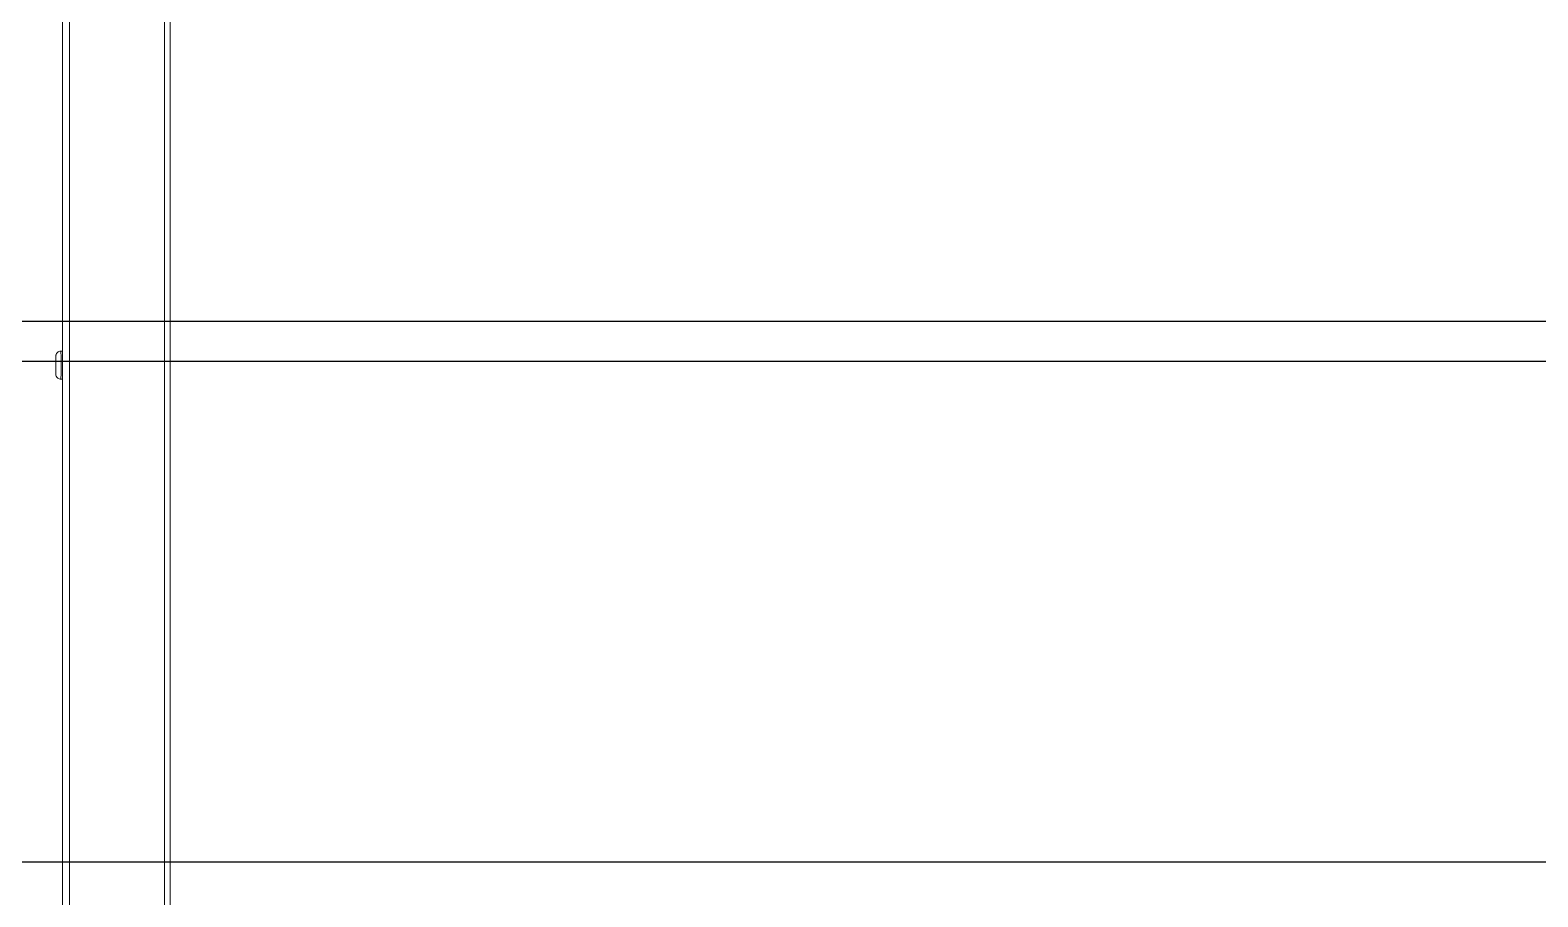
# Model space of a CAD drawing. Extents: x -76427 to 292734, y -42117 to 131250.
# Drawn here: x 11684 to 12437, y -37742 to -37309 of the extents above; entities that cross this region are included whole.
import ezdxf
from ezdxf.xclip import XClip

# ---------------------------------------------------------------- set-up
doc = ezdxf.new("R2010")
doc.units = 0
doc.header["$LTSCALE"] = 10
doc.header["$XCLIPFRAME"] = 2
for name, color, linetype in [('TPH12-SEC-@E$0$KABE1', 252, 'Continuous'), ('TPH12-SEC-@E$0$KABE3', 252, 'Continuous'), ('TPH12-SEC-@E$0$SIAGE1', 252, 'Continuous')]:
    doc.layers.add(name, color=color, linetype=linetype)
doc.layers.add('XFM7P10PV$0$PV-EQ(50K)', color=252, linetype='Continuous', lineweight=9)
doc.layers.add('XFM7P10PV-200K$0$PV-EQ(50K)', color=22, linetype='Continuous', lineweight=9)

# ---------------------------------------------------------------- blocks, each defined once
blk = doc.blocks.new('TPH12-SEC-@E')
at = {"layer": 'TPH12-SEC-@E$0$KABE1'}
blk.add_line((38500, 384830), (46900, 384830), dxfattribs=at)
at = {"layer": 'TPH12-SEC-@E$0$KABE3'}
blk.add_line((37720, 385080), (47650, 385080), dxfattribs=at)
at = {"layer": 'TPH12-SEC-@E$0$SIAGE1'}
blk.add_line((37700, 385100), (47650, 385100), dxfattribs=at)
blk = doc.blocks.new('XFM7P10PV-200K$0$A$Cf6a59fa3')
for p, q in [((55.4, 174.32), (55.4, 1891.68)), ((58.15, 1890.25), (58.15, 175.75)), ((4.45, 1849.5), (4.45, 216.5)), ((7.95, 1849.5), (7.95, 216.5)), ((1.02, 1293), (1.03, 1295.5)), ((1.03, 1295.5), (1.06, 1295.5)), ((1.06, 1295.5), (1.07, 1293)), ((3.61, 1300), (4.45, 1300)), ((1.03, 1290.5), (1.02, 1293)), ((1.07, 1293), (1.02, 1293)), ((1.06, 1290.5), (1.03, 1290.5)), ((1.07, 1293), (1.06, 1290.5)), ((3.61, 1286), (4.45, 1286))]:
    blk.add_line(p, q)
blk.add_ellipse((1.05, 1293), major_axis=(0, -4.44), ratio=0.009202)
blk.add_ellipse((3.61, 1293), major_axis=(0, -7), ratio=0.009202, start_param=0, end_param=3.141593)
blk.add_open_spline([(3.61, 1286), (3.33, 1286), (3.05, 1286.05), (2.53, 1286.22), (2.28, 1286.35), (1.85, 1286.68), (1.65, 1286.88), (1.35, 1287.33), (1.23, 1287.58), (1.12, 1287.94), (1.09, 1288.06), (1.07, 1288.2), (1.06, 1288.24), (1.06, 1288.31), (1.05, 1288.34), (1.05, 1288.41), (1.05, 1288.43), (1.04, 1288.52), (1.04, 1288.56), (1.03, 1288.78), (1.03, 1288.98), (1.02, 1289.59), (1.01, 1290.03), (1.01, 1290.94), (1.01, 1291.39), (1, 1292.32), (1, 1292.81), (1, 1293.76), (1.01, 1294.24), (1.01, 1295.12), (1.01, 1295.54), (1.02, 1296.27), (1.02, 1296.59), (1.03, 1297.11), (1.03, 1297.29), (1.04, 1297.5), (1.04, 1297.55), (1.05, 1297.66), (1.06, 1297.69), (1.07, 1297.77), (1.07, 1297.83), (1.1, 1297.95), (1.11, 1298.01), (1.14, 1298.15), (1.17, 1298.25), (1.27, 1298.5), (1.35, 1298.66), (1.58, 1299.03), (1.75, 1299.22), (2.15, 1299.56), (2.39, 1299.71), (2.89, 1299.91), (3.16, 1299.98), (3.49, 1300), (3.55, 1300), (3.61, 1300)], degree=3, knots=[0, 0, 0, 0, 0.083052, 0.083052, 0.164602, 0.164602, 0.2462, 0.2462, 0.327638, 0.327638, 0.362367, 0.362367, 0.377165, 0.377165, 0.394628, 0.394628, 0.416019, 0.416019, 0.463979, 0.463979, 0.608785, 0.608785, 0.789273, 0.789273, 0.934355, 0.934355, 1.077824, 1.077824, 1.22083, 1.22083, 1.363943, 1.363943, 1.507882, 1.507882, 1.655201, 1.655201, 1.705546, 1.705546, 1.720862, 1.720862, 1.742524, 1.742524, 1.760411, 1.760411, 1.789671, 1.789671, 1.842827, 1.842827, 1.919312, 1.919312, 2.0007, 2.0007, 2.082295, 2.082295, 2.099307, 2.099307, 2.099307, 2.099307])
blk = doc.blocks.new('XFM7P10PV-200K')
at = {"layer": 'XFM7P10PV-200K$0$PV-EQ(50K)'}
blk.add_blockref('XFM7P10PV-200K$0$A$Cf6a59fa3', (11695.6, -38769.63), dxfattribs=at)
blk = doc.blocks.new('XFM7P10PV$0$A$Cf6a59fa3')
for p, q in [((55.4, 174.32), (55.4, 1891.68)), ((58.15, 1890.25), (58.15, 175.75)), ((4.45, 1849.5), (4.45, 216.5)), ((7.95, 1849.5), (7.95, 216.5)), ((1.02, 1293), (1.03, 1295.5)), ((1.03, 1295.5), (1.06, 1295.5)), ((1.06, 1295.5), (1.07, 1293)), ((3.61, 1300), (4.45, 1300)), ((1.03, 1290.5), (1.02, 1293)), ((1.07, 1293), (1.02, 1293)), ((1.06, 1290.5), (1.03, 1290.5)), ((1.07, 1293), (1.06, 1290.5)), ((3.61, 1286), (4.45, 1286))]:
    blk.add_line(p, q)
blk.add_ellipse((1.05, 1293), major_axis=(0, -4.44), ratio=0.009202)
blk.add_ellipse((3.61, 1293), major_axis=(0, -7), ratio=0.009202, start_param=0, end_param=3.141593)
blk.add_open_spline([(3.61, 1286), (3.33, 1286), (3.05, 1286.05), (2.53, 1286.22), (2.28, 1286.35), (1.85, 1286.68), (1.65, 1286.88), (1.35, 1287.33), (1.23, 1287.58), (1.12, 1287.94), (1.09, 1288.06), (1.07, 1288.2), (1.06, 1288.24), (1.06, 1288.31), (1.05, 1288.34), (1.05, 1288.41), (1.05, 1288.43), (1.04, 1288.52), (1.04, 1288.56), (1.03, 1288.78), (1.03, 1288.98), (1.02, 1289.59), (1.01, 1290.03), (1.01, 1290.94), (1.01, 1291.39), (1, 1292.32), (1, 1292.81), (1, 1293.76), (1.01, 1294.24), (1.01, 1295.12), (1.01, 1295.54), (1.02, 1296.27), (1.02, 1296.59), (1.03, 1297.11), (1.03, 1297.29), (1.04, 1297.5), (1.04, 1297.55), (1.05, 1297.66), (1.06, 1297.69), (1.07, 1297.77), (1.07, 1297.83), (1.1, 1297.95), (1.11, 1298.01), (1.14, 1298.15), (1.17, 1298.25), (1.27, 1298.5), (1.35, 1298.66), (1.58, 1299.03), (1.75, 1299.22), (2.15, 1299.56), (2.39, 1299.71), (2.89, 1299.91), (3.16, 1299.98), (3.49, 1300), (3.55, 1300), (3.61, 1300)], degree=3, knots=[0, 0, 0, 0, 0.083052, 0.083052, 0.164602, 0.164602, 0.2462, 0.2462, 0.327638, 0.327638, 0.362367, 0.362367, 0.377165, 0.377165, 0.394628, 0.394628, 0.416019, 0.416019, 0.463979, 0.463979, 0.608785, 0.608785, 0.789273, 0.789273, 0.934355, 0.934355, 1.077824, 1.077824, 1.22083, 1.22083, 1.363943, 1.363943, 1.507882, 1.507882, 1.655201, 1.655201, 1.705546, 1.705546, 1.720862, 1.720862, 1.742524, 1.742524, 1.760411, 1.760411, 1.789671, 1.789671, 1.842827, 1.842827, 1.919312, 1.919312, 2.0007, 2.0007, 2.082295, 2.082295, 2.099307, 2.099307, 2.099307, 2.099307])
blk = doc.blocks.new('XFM7P10PV')
at = {"layer": 'XFM7P10PV$0$PV-EQ(50K)'}
blk.add_blockref('XFM7P10PV$0$A$Cf6a59fa3', (11695.6, -38769.63), dxfattribs=at)

msp = doc.modelspace()

# ---------------------------------------------------------------- block references
for name in ['XFM7P10PV', 'XFM7P10PV-200K']:
    msp.add_blockref(name, (0, 0))
ref = msp.add_blockref('TPH12-SEC-@E', (-29200, -422554.63))
XClip(ref).set_block_clipping_path([(33964.7926547826, 380750.0000000001), (50300, 392150)])

doc.saveas('drawing.dxf')
